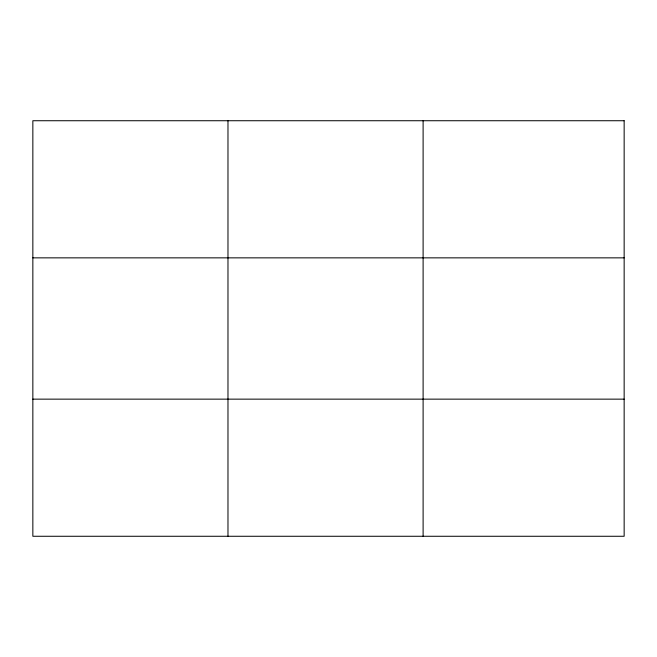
<?xml version="1.0" encoding="UTF-8"?>
<svg xmlns="http://www.w3.org/2000/svg" width="657" height="657" viewBox="0 0 657 657"><rect width="100%" height="100%" fill="white"/><g stroke="black" fill="none" stroke-linecap="round" stroke-linejoin="round"><path stroke-width="0.99" d="M227.979 120.732L227.979 536.268M423.108 120.732L423.108 536.268M32.85 257.856L624.15 257.856M32.85 399.144L624.15 399.144M624.15 120.732L624.15 536.268L32.85 536.268L32.85 120.732L624.15 120.732"/></g></svg>
